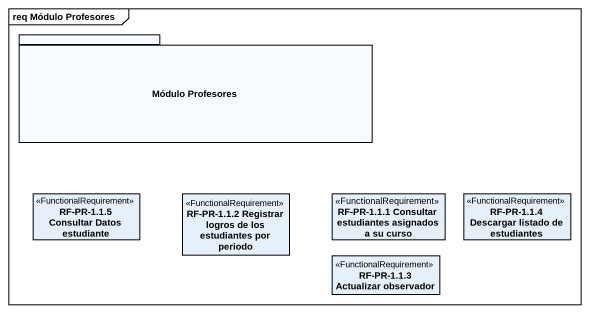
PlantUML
@startuml
mainframe req Módulo Profesores
hide circle
hide empty members
package "Módulo Profesores" as Módulo_Profesores {
}
class "RF-PR-1.1.5 Consultar Datos estudiante" as RF_PR_1_1_5_Consultar_Datos <<FunctionalRequirement>>
class "RF-PR-1.1.2 Registrar logros de los estudiantes por periodo" as RF_PR_1_1_2_Registrar <<FunctionalRequirement>>
class "RF-PR-1.1.1 Consultar estudiantes asignados a su curso" as RF_PR_1_1_1_Consultar <<FunctionalRequirement>>
class "RF-PR-1.1.4 Descargar listado de estudiantes" as RF_PR_1_1_4_Descargar <<FunctionalRequirement>>
class "RF-PR-1.1.3 Actualizar observador" as RF_PR_1_1_3_Actualizar <<FunctionalRequirement>>
@enduml
